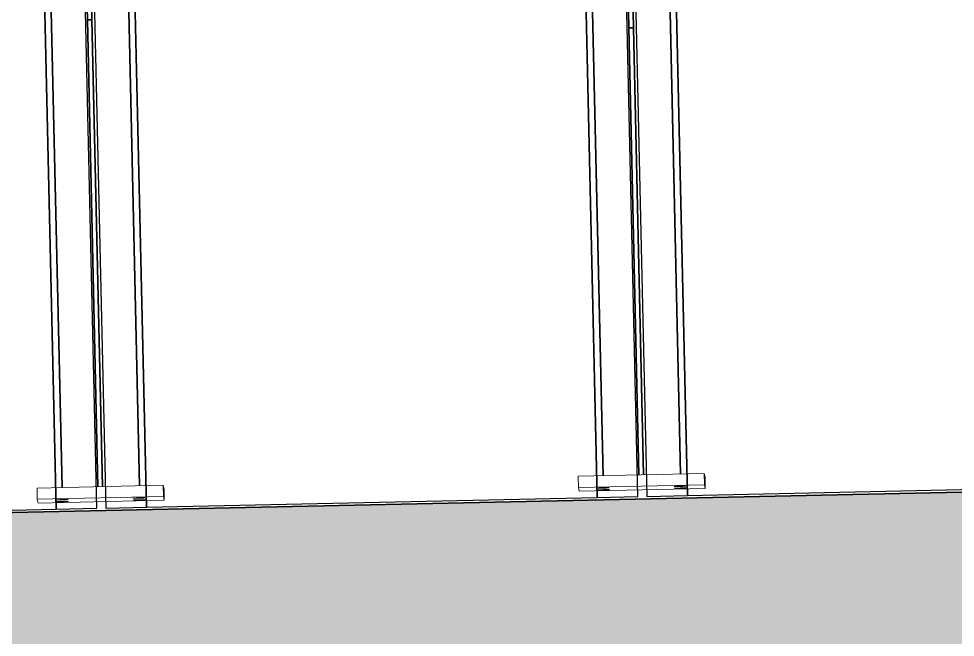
# Model space of a CAD drawing. Header units: metres. Extents: x -1147.3 to -1090.7, y 3.4 to 26.8.
# Drawn here: x -1139.416 to -1137.338, y 23.08 to 24.454 of the extents above; entities that cross this region are included whole.
import ezdxf

# ---------------------------------------------------------------- set-up
doc = ezdxf.new("R2010")
doc.units = ezdxf.units.M
for name, color, linetype, lineweight in [('A-DETL', 7, 'Continuous', 13), ('A-DETL-GENF', 7, 'Continuous', 9), ('A-GENM', 7, 'Continuous', 35), ('S-FSTN', 7, 'Continuous', 18)]:
    doc.layers.add(name, color=color, linetype=linetype, lineweight=lineweight)

# ---------------------------------------------------------------- blocks, each defined once
blk = doc.blocks.new('SCR_B_08_NE_1 - SCR_B_08_NE_1-5604699-DRG-2873023 - SECTION 2')
at = {"layer": 'A-GENM', "color": 254, "lineweight": 25, "true_color": 0xd4d4d4}
for p, q in [((-1138.0765, 25.7975), (-1138.0221, 23.3929)), ((-1137.9865, 25.796), (-1137.9321, 23.3948)), ((-1137.9321, 23.3948), (-1137.9865, 25.796)), ((-1137.9321, 23.3948), (-1136.9321, 23.4166)), ((-1138.0221, 23.3929), (-1137.9321, 23.3948))]:
    blk.add_line(p, q, dxfattribs=at)
blk = doc.blocks.new('SCR_B_08_NE_2 - SCR_B_08_NE_2-5605537-DRG-2873023 - SECTION 2')
at = {"layer": 'A-GENM', "color": 254, "lineweight": 25, "true_color": 0xd4d4d4}
for p, q in [((-1139.278, 25.7972), (-1139.2227, 23.3668)), ((-1139.1879, 25.7952), (-1139.1327, 23.3687)), ((-1139.1327, 23.3687), (-1139.1879, 25.7952)), ((-1138.1866, 25.7995), (-1138.1321, 23.3905)), ((-1138.1321, 23.3905), (-1138.1866, 25.7995)), ((-1138.0421, 23.3924), (-1138.0965, 25.7979)), ((-1139.1327, 23.3687), (-1138.1321, 23.3905)), ((-1138.1321, 23.3905), (-1138.0421, 23.3924)), ((-1138.0421, 23.393), (-1138.0421, 23.3924)), ((-1139.2227, 23.3668), (-1139.1327, 23.3687))]:
    blk.add_line(p, q, dxfattribs=at)
blk = doc.blocks.new('SCR_B_08_NE_3 - SCR_B_08_NE_3-5606375-DRG-2873023 - SECTION 2')
at = {"layer": 'A-GENM', "color": 254, "lineweight": 25, "true_color": 0xd4d4d4}
for p, q in [((-1139.388, 25.7996), (-1139.3327, 23.3644)), ((-1139.3327, 23.3644), (-1139.388, 25.7996)), ((-1139.2427, 23.3664), (-1139.298, 25.7976)), ((-1140.3327, 23.3426), (-1139.3327, 23.3644)), ((-1139.3327, 23.3644), (-1139.2427, 23.3664)), ((-1139.2427, 23.3669), (-1139.2427, 23.3664))]:
    blk.add_line(p, q, dxfattribs=at)
blk = doc.blocks.new('T2DPAA-T2D-C3S-DU-M3D-100304_rvt-1-DRG-2873023 - SECTION 2')
at = {"layer": 'A-GENM', "color": 254, "lineweight": 25, "true_color": 0xd4d4d4}
for name in ['SCR_B_08_NE_3 - SCR_B_08_NE_3-5606375-DRG-2873023 - SECTION 2', 'SCR_B_08_NE_2 - SCR_B_08_NE_2-5605537-DRG-2873023 - SECTION 2', 'SCR_B_08_NE_1 - SCR_B_08_NE_1-5604699-DRG-2873023 - SECTION 2']:
    blk.add_blockref(name, (0, 0), dxfattribs=at)
blk = doc.blocks.new('BR08_GEN_POST_0 - 360UB_BASE-V4-DRG-2873023 - SECTION 2')
at = {"layer": 'A-GENM'}
for p, q in [((-1138.0005, 25.7962), (-1137.9472, 23.4424)), ((-1138.1193, 23.4387), (-1138.1696, 25.6633)), ((-1137.9975, 25.6603), (-1137.9473, 23.4424)), ((-1138.0865, 25.5648), (-1138.0618, 24.4337)), ((-1138.0518, 24.4332), (-1138.0764, 25.5646)), ((-1138.0618, 24.4337), (-1138.0518, 24.4332)), ((-1138.0397, 23.4404), (-1138.0618, 24.4337)), ((-1138.0518, 24.4332), (-1138.0297, 23.4406))]:
    blk.add_line(p, q, dxfattribs=at)
blk = doc.blocks.new('BR08_GEN_POST_0 - 360UB_BASE-V5-DRG-2873023 - SECTION 2')
at = {"layer": 'A-GENM'}
for p, q in [((-1139.2019, 25.7955), (-1139.1478, 23.4164)), ((-1139.3199, 23.4126), (-1139.3711, 25.6633)), ((-1139.1989, 25.6596), (-1139.1479, 23.4163)), ((-1139.2879, 25.5644), (-1139.2636, 24.4516)), ((-1139.2536, 24.451), (-1139.2779, 25.5642)), ((-1139.2636, 24.4516), (-1139.2536, 24.451)), ((-1139.2404, 23.4143), (-1139.2636, 24.4516)), ((-1139.2536, 24.451), (-1139.2304, 23.4145))]:
    blk.add_line(p, q, dxfattribs=at)
blk = doc.blocks.new('Barrier Post Column Base Plate - 25mm-8771698-DRG-2873023 - SECTION 2')
at = {"layer": 'S-FSTN'}
for p, q in [((-1139.3755, 23.4114), (-1139.0956, 23.4175)), ((-1139.375, 23.3864), (-1139.3755, 23.4114)), ((-1139.0956, 23.4175), (-1139.0936, 23.4092)), ((-1139.095, 23.3925), (-1139.0956, 23.4175)), ((-1139.0936, 23.4092), (-1139.0931, 23.3842)), ((-1139.095, 23.3925), (-1139.375, 23.3864)), ((-1139.375, 23.3864), (-1139.373, 23.3781)), ((-1139.373, 23.3781), (-1139.0931, 23.3842)), ((-1139.0931, 23.3842), (-1139.095, 23.3925))]:
    blk.add_line(p, q, dxfattribs=at)
for centre, start_param, end_param in [((-1139.3195, 23.3855), 0.006379, 3.147971), ((-1139.3195, 23.3855), 3.147971, 6.289564), ((-1139.3185, 23.3814), 0.006379, 3.147971), ((-1139.3185, 23.3814), 3.147971, 6.289564), ((-1139.1495, 23.3892), 0.006379, 3.147971), ((-1139.1495, 23.3892), 3.147971, 6.289564), ((-1139.1486, 23.3851), 0.006379, 3.147971), ((-1139.1486, 23.3851), 3.147971, 6.289564)]:
    blk.add_ellipse(centre, major_axis=(0.013, 0.0003), ratio=0.029775, start_param=start_param, end_param=end_param, dxfattribs=at)
blk = doc.blocks.new('Barrier Post Column Base Plate - 25mm-V10-DRG-2873023 - SECTION 2')
at = {"layer": 'S-FSTN'}
for p, q in [((-1138.1748, 23.4375), (-1137.8948, 23.4436)), ((-1138.1742, 23.4125), (-1138.1748, 23.4375)), ((-1137.8948, 23.4436), (-1137.893, 23.4353)), ((-1137.8943, 23.4186), (-1137.8948, 23.4436)), ((-1137.893, 23.4353), (-1137.8925, 23.4103)), ((-1137.8943, 23.4186), (-1138.1742, 23.4125)), ((-1138.1742, 23.4125), (-1138.1724, 23.4042)), ((-1138.1724, 23.4042), (-1137.8925, 23.4103)), ((-1137.8925, 23.4103), (-1137.8943, 23.4186))]:
    blk.add_line(p, q, dxfattribs=at)
for centre, start_param, end_param in [((-1138.1188, 23.4116), 0.005738, 3.14733), ((-1138.1188, 23.4116), 3.14733, 6.288923), ((-1138.1179, 23.4075), 0.005738, 3.14733), ((-1138.1179, 23.4075), 3.14733, 6.288923), ((-1137.9488, 23.4153), 0.005738, 3.14733), ((-1137.9488, 23.4153), 3.14733, 6.288923), ((-1137.9479, 23.4112), 0.005738, 3.14733), ((-1137.9479, 23.4112), 3.14733, 6.288923)]:
    blk.add_ellipse(centre, major_axis=(0.013, 0.0003), ratio=0.029702, start_param=start_param, end_param=end_param, dxfattribs=at)

msp = doc.modelspace()

# ---------------------------------------------------------------- hatches: boundary and pattern name
at = {"layer": 'A-DETL-GENF', "true_color": 0xc0c0c0}
msp.add_hatch(color=9, dxfattribs=at).paths.add_polyline_path([(-1145.8409, 21.3073), (-1136.0351, 21.3853), (-1136.0351, 23.4305), (-1145.8409, 23.2172), (-1145.8409, 21.3418)])

# ---------------------------------------------------------------- linework, layer by layer
at = {"layer": 'A-DETL', "lineweight": 35}
msp.add_line((-1136.0351, 23.4305), (-1145.8409, 23.2177), dxfattribs=at)

# ---------------------------------------------------------------- block references
at = {"lineweight": 5}
msp.add_blockref('T2DPAA-T2D-C3S-DU-M3D-100304_rvt-1-DRG-2873023 - SECTION 2', (0, 0), dxfattribs=at)
at = {"layer": 'A-GENM'}
for name in ['BR08_GEN_POST_0 - 360UB_BASE-V5-DRG-2873023 - SECTION 2', 'BR08_GEN_POST_0 - 360UB_BASE-V4-DRG-2873023 - SECTION 2']:
    msp.add_blockref(name, (0, 0), dxfattribs=at)
at = {"layer": 'S-FSTN'}
for name in ['Barrier Post Column Base Plate - 25mm-V10-DRG-2873023 - SECTION 2', 'Barrier Post Column Base Plate - 25mm-8771698-DRG-2873023 - SECTION 2']:
    msp.add_blockref(name, (0, 0), dxfattribs=at)

doc.saveas('drawing.dxf')
